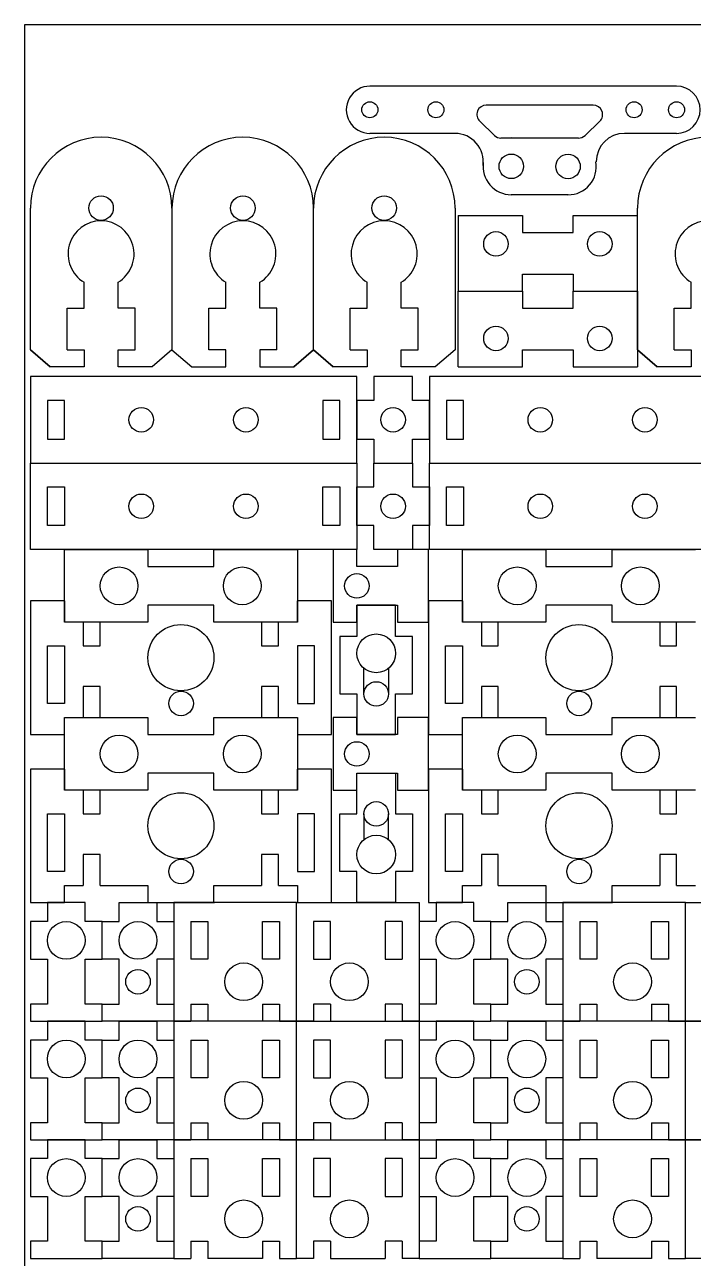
# Model space of a CAD drawing. Extents: x 0 to 420, y 0 to 595.
# Drawn here: x 0 to 141.7, y 333.8 to 595 of the extents above; entities that cross this region are included whole.
import ezdxf

# ---------------------------------------------------------------- set-up
doc = ezdxf.new("R2010")
doc.units = 0
doc.layers.add('FINAL', color=8, linetype='CONTINUOUS')

msp = doc.modelspace()

# ---------------------------------------------------------------- linework, layer by layer
at = {"layer": 'FINAL'}
for p, q in [((138.15, 581.98), (73.15, 581.98)), ((120.48, 577.98), (97.83, 577.98)), ((91.19, 571.98), (73.15, 571.98)), ((96.44, 574.54), (99.55, 571.54)), ((121.86, 574.54), (118.75, 571.54)), ((138.15, 571.98), (127.11, 571.98)), ((117.36, 570.98), (100.94, 570.98)), ((115.15, 558.98), (103.13, 559.01)), ((12.82, 409.13), (4.82, 409.13)), ((4.82, 409.13), (4.82, 405.13)), ((12.82, 405.13), (12.82, 409.13)), ((12.82, 405.13), (12.82, 409.13)), ((20.02, 409.13), (28.02, 409.13)), ((20.02, 405.13), (20.02, 409.13)), ((20.02, 405.13), (20.02, 409.13)), ((28.02, 409.13), (28.02, 405.13)), ((31.62, 409.13), (31.62, 384.03)), ((35.22, 409.13), (31.62, 409.13)), ((57.62, 409.13), (35.22, 409.13)), ((57.62, 384.03), (57.62, 409.13)), ((57.62, 384.03), (57.62, 409.13)), ((57.62, 409.13), (80.02, 409.13)), ((80.02, 409.13), (83.62, 409.13)), ((83.62, 409.13), (83.62, 384.03)), ((95.22, 409.13), (87.22, 409.13)), ((87.22, 409.13), (87.22, 405.13)), ((95.22, 405.13), (95.22, 409.13)), ((95.22, 405.13), (95.22, 409.13)), ((102.42, 409.13), (110.42, 409.13)), ((102.42, 405.13), (102.42, 409.13)), ((102.42, 405.13), (102.42, 409.13)), ((110.42, 409.13), (110.42, 405.13)), ((114.02, 409.13), (114.02, 384.03)), ((117.62, 409.13), (114.02, 409.13)), ((140.02, 409.13), (117.62, 409.13)), ((140.02, 384.03), (140.02, 409.13)), ((140.02, 384.03), (140.02, 409.13)), ((140.02, 409.13), (162.42, 409.13)), ((1.22, 405.13), (1.22, 397.13)), ((4.82, 405.13), (1.22, 405.13)), ((16.42, 405.13), (12.82, 405.13)), ((16.42, 405.13), (12.82, 405.13)), ((16.42, 397.13), (16.42, 405.13)), ((16.42, 397.13), (16.42, 405.13)), ((16.42, 405.13), (20.02, 405.13)), ((16.42, 405.13), (20.02, 405.13)), ((28.02, 405.13), (31.62, 405.13)), ((31.62, 405.13), (31.62, 397.13)), ((35.22, 405.13), (35.22, 397.13)), ((35.22, 405.13), (38.82, 405.13)), ((38.82, 405.13), (38.82, 397.13)), ((50.42, 397.13), (50.42, 405.13)), ((50.42, 405.13), (54.02, 405.13)), ((54.02, 405.13), (54.02, 397.13)), ((61.22, 405.13), (61.22, 397.13)), ((64.82, 405.13), (61.22, 405.13)), ((64.82, 397.13), (64.82, 405.13)), ((76.42, 405.13), (76.42, 397.13)), ((80.02, 405.13), (76.42, 405.13)), ((80.02, 405.13), (80.02, 397.13)), ((83.62, 405.13), (83.62, 397.13)), ((87.22, 405.13), (83.62, 405.13)), ((98.82, 405.13), (95.22, 405.13)), ((98.82, 405.13), (95.22, 405.13)), ((98.82, 397.13), (98.82, 405.13)), ((98.82, 397.13), (98.82, 405.13)), ((98.82, 405.13), (102.42, 405.13)), ((98.82, 405.13), (102.42, 405.13)), ((110.42, 405.13), (114.02, 405.13)), ((114.02, 405.13), (114.02, 397.13)), ((117.62, 405.13), (117.62, 397.13)), ((117.62, 405.13), (121.22, 405.13)), ((121.22, 405.13), (121.22, 397.13)), ((132.82, 405.13), (136.42, 405.13)), ((132.82, 397.13), (132.82, 405.13)), ((136.42, 405.13), (136.42, 397.13)), ((1.22, 397.13), (4.82, 397.13)), ((4.82, 397.13), (4.82, 387.63)), ((12.82, 387.63), (12.82, 397.13)), ((12.82, 397.13), (16.42, 397.13)), ((20.02, 397.13), (16.42, 397.13)), ((20.02, 387.63), (20.02, 397.13)), ((31.62, 397.13), (28.02, 397.13)), ((28.02, 397.13), (28.02, 387.63)), ((38.82, 397.13), (35.22, 397.13)), ((54.02, 397.13), (50.42, 397.13)), ((61.22, 397.13), (64.82, 397.13)), ((76.42, 397.13), (80.02, 397.13)), ((83.62, 397.13), (87.22, 397.13)), ((87.22, 397.13), (87.22, 387.63)), ((95.22, 387.63), (95.22, 397.13)), ((95.22, 397.13), (98.82, 397.13)), ((102.42, 397.13), (98.82, 397.13)), ((102.42, 387.63), (102.42, 397.13)), ((114.02, 397.13), (110.42, 397.13)), ((110.42, 397.13), (110.42, 387.63)), ((121.22, 397.13), (117.62, 397.13)), ((136.42, 397.13), (132.82, 397.13)), ((1.22, 387.63), (1.22, 384.03)), ((4.82, 387.63), (1.22, 387.63)), ((16.42, 387.63), (12.82, 387.63)), ((16.42, 387.63), (20.02, 387.63)), ((16.42, 384.03), (16.42, 387.63)), ((16.42, 384.03), (16.42, 387.63)), ((28.02, 387.63), (31.62, 387.63)), ((31.62, 387.63), (31.62, 384.03)), ((35.22, 387.63), (35.22, 384.03)), ((35.22, 387.63), (38.82, 387.63)), ((38.82, 387.63), (38.82, 384.03)), ((50.42, 387.63), (54.02, 387.63)), ((50.42, 387.63), (50.42, 384.03)), ((50.42, 387.63), (50.42, 384.03)), ((54.02, 387.63), (54.02, 384.03)), ((64.82, 387.63), (61.22, 387.63)), ((61.22, 387.63), (61.22, 384.03)), ((64.82, 387.63), (64.82, 384.03)), ((64.82, 387.63), (64.82, 384.03)), ((76.42, 387.63), (76.42, 384.03)), ((80.02, 387.63), (76.42, 387.63)), ((80.02, 387.63), (80.02, 384.03)), ((83.62, 387.63), (83.62, 384.03)), ((87.22, 387.63), (83.62, 387.63)), ((98.82, 387.63), (95.22, 387.63)), ((98.82, 387.63), (102.42, 387.63)), ((98.82, 384.03), (98.82, 387.63)), ((98.82, 384.03), (98.82, 387.63)), ((110.42, 387.63), (114.02, 387.63)), ((114.02, 387.63), (114.02, 384.03)), ((117.62, 387.63), (117.62, 384.03)), ((117.62, 387.63), (121.22, 387.63)), ((121.22, 387.63), (121.22, 384.03)), ((132.82, 387.63), (136.42, 387.63)), ((132.82, 387.63), (132.82, 384.03)), ((132.82, 387.63), (132.82, 384.03)), ((136.42, 387.63), (136.42, 384.03)), ((1.22, 384.03), (16.42, 384.03)), ((12.82, 384.03), (4.82, 384.03)), ((4.82, 384.03), (4.82, 380.03)), ((12.82, 380.03), (12.82, 384.03)), ((12.82, 380.03), (12.82, 384.03)), ((31.62, 384.03), (16.42, 384.03)), ((20.02, 384.03), (28.02, 384.03)), ((20.02, 380.03), (20.02, 384.03)), ((20.02, 380.03), (20.02, 384.03)), ((28.02, 384.03), (28.02, 380.03)), ((31.62, 384.03), (31.62, 358.93)), ((35.22, 384.03), (31.62, 384.03)), ((31.62, 384.03), (35.22, 384.03)), ((57.62, 384.03), (35.22, 384.03)), ((50.42, 384.03), (38.82, 384.03)), ((54.02, 384.03), (57.62, 384.03)), ((57.62, 358.93), (57.62, 384.03)), ((57.62, 358.93), (57.62, 384.03)), ((57.62, 384.03), (80.02, 384.03)), ((61.22, 384.03), (57.62, 384.03)), ((64.82, 384.03), (76.42, 384.03)), ((80.02, 384.03), (83.62, 384.03)), ((83.62, 384.03), (80.02, 384.03)), ((83.62, 384.03), (98.82, 384.03)), ((95.22, 384.03), (87.22, 384.03)), ((87.22, 384.03), (87.22, 380.03)), ((95.22, 380.03), (95.22, 384.03)), ((95.22, 380.03), (95.22, 384.03)), ((114.02, 384.03), (98.82, 384.03)), ((102.42, 384.03), (110.42, 384.03)), ((102.42, 380.03), (102.42, 384.03)), ((102.42, 380.03), (102.42, 384.03)), ((110.42, 384.03), (110.42, 380.03)), ((117.62, 384.03), (114.02, 384.03)), ((114.02, 384.03), (117.62, 384.03)), ((140.02, 384.03), (117.62, 384.03)), ((132.82, 384.03), (121.22, 384.03)), ((136.42, 384.03), (140.02, 384.03)), ((140.02, 384.03), (162.42, 384.03)), ((143.62, 384.03), (140.02, 384.03)), ((1.22, 380.03), (1.22, 372.03)), ((4.82, 380.03), (1.22, 380.03)), ((16.42, 380.03), (12.82, 380.03)), ((16.42, 380.03), (12.82, 380.03)), ((16.42, 372.03), (16.42, 380.03)), ((16.42, 372.03), (16.42, 380.03)), ((16.42, 380.03), (20.02, 380.03)), ((16.42, 380.03), (20.02, 380.03)), ((28.02, 380.03), (31.62, 380.03)), ((31.62, 380.03), (31.62, 372.03)), ((35.22, 380.03), (35.22, 372.03)), ((35.22, 380.03), (38.82, 380.03)), ((38.82, 380.03), (38.82, 372.03)), ((50.42, 372.03), (50.42, 380.03)), ((50.42, 380.03), (54.02, 380.03)), ((54.02, 380.03), (54.02, 372.03)), ((61.22, 380.03), (61.22, 372.03)), ((64.82, 380.03), (61.22, 380.03)), ((64.82, 372.03), (64.82, 380.03)), ((76.42, 380.03), (76.42, 372.03)), ((80.02, 380.03), (76.42, 380.03)), ((80.02, 380.03), (80.02, 372.03)), ((83.62, 380.03), (83.62, 372.03)), ((87.22, 380.03), (83.62, 380.03)), ((98.82, 380.03), (95.22, 380.03)), ((98.82, 380.03), (95.22, 380.03)), ((98.82, 372.03), (98.82, 380.03)), ((98.82, 372.03), (98.82, 380.03)), ((98.82, 380.03), (102.42, 380.03)), ((98.82, 380.03), (102.42, 380.03)), ((110.42, 380.03), (114.02, 380.03)), ((114.02, 380.03), (114.02, 372.03)), ((117.62, 380.03), (117.62, 372.03)), ((117.62, 380.03), (121.22, 380.03)), ((121.22, 380.03), (121.22, 372.03)), ((132.82, 380.03), (136.42, 380.03)), ((132.82, 372.03), (132.82, 380.03)), ((136.42, 380.03), (136.42, 372.03)), ((1.22, 372.03), (4.82, 372.03)), ((4.82, 372.03), (4.82, 362.53)), ((12.82, 362.53), (12.82, 372.03)), ((12.82, 372.03), (16.42, 372.03)), ((20.02, 372.03), (16.42, 372.03)), ((20.02, 362.53), (20.02, 372.03)), ((31.62, 372.03), (28.02, 372.03)), ((28.02, 372.03), (28.02, 362.53)), ((38.82, 372.03), (35.22, 372.03)), ((54.02, 372.03), (50.42, 372.03)), ((61.22, 372.03), (64.82, 372.03)), ((76.42, 372.03), (80.02, 372.03)), ((83.62, 372.03), (87.22, 372.03)), ((87.22, 372.03), (87.22, 362.53)), ((95.22, 362.53), (95.22, 372.03)), ((95.22, 372.03), (98.82, 372.03)), ((102.42, 372.03), (98.82, 372.03)), ((102.42, 362.53), (102.42, 372.03)), ((114.02, 372.03), (110.42, 372.03)), ((110.42, 372.03), (110.42, 362.53)), ((121.22, 372.03), (117.62, 372.03)), ((136.42, 372.03), (132.82, 372.03)), ((1.22, 362.53), (1.22, 358.93)), ((4.82, 362.53), (1.22, 362.53)), ((16.42, 362.53), (12.82, 362.53)), ((16.42, 362.53), (20.02, 362.53)), ((16.42, 358.93), (16.42, 362.53)), ((16.42, 358.93), (16.42, 362.53)), ((28.02, 362.53), (31.62, 362.53)), ((31.62, 362.53), (31.62, 358.93)), ((35.22, 362.53), (35.22, 358.93)), ((35.22, 362.53), (38.82, 362.53)), ((38.82, 362.53), (38.82, 358.93)), ((50.42, 362.53), (54.02, 362.53)), ((50.42, 362.53), (50.42, 358.93)), ((50.42, 362.53), (50.42, 358.93)), ((54.02, 362.53), (54.02, 358.93)), ((64.82, 362.53), (61.22, 362.53)), ((61.22, 362.53), (61.22, 358.93)), ((80.02, 362.53), (76.42, 362.53)), ((87.22, 362.53), (83.62, 362.53)), ((98.82, 362.53), (95.22, 362.53)), ((98.82, 362.53), (102.42, 362.53)), ((110.42, 362.53), (114.02, 362.53)), ((117.62, 362.53), (121.22, 362.53)), ((132.82, 362.53), (136.42, 362.53)), ((1.22, 358.93), (16.42, 358.93)), ((12.82, 358.93), (4.82, 358.93)), ((4.82, 358.93), (4.82, 354.93)), ((12.82, 354.93), (12.82, 358.93)), ((12.82, 354.93), (12.82, 358.93)), ((31.62, 358.93), (16.42, 358.93)), ((20.02, 358.93), (28.02, 358.93)), ((20.02, 354.93), (20.02, 358.93)), ((20.02, 354.93), (20.02, 358.93)), ((28.02, 358.93), (28.02, 354.93)), ((31.62, 358.93), (31.62, 333.83)), ((35.22, 358.93), (31.62, 358.93)), ((31.62, 358.93), (35.22, 358.93)), ((57.62, 358.93), (35.22, 358.93)), ((50.42, 358.93), (38.82, 358.93)), ((54.02, 358.93), (57.62, 358.93)), ((57.62, 333.83), (57.62, 358.93)), ((57.62, 333.83), (57.62, 358.93)), ((61.22, 358.93), (57.62, 358.93)), ((1.22, 354.93), (1.22, 346.93)), ((4.82, 354.93), (1.22, 354.93)), ((16.42, 354.93), (12.82, 354.93)), ((16.42, 354.93), (12.82, 354.93)), ((16.42, 346.93), (16.42, 354.93)), ((16.42, 346.93), (16.42, 354.93)), ((16.42, 354.93), (20.02, 354.93)), ((16.42, 354.93), (20.02, 354.93)), ((28.02, 354.93), (31.62, 354.93)), ((31.62, 354.93), (31.62, 346.93)), ((35.22, 354.93), (35.22, 346.93)), ((35.22, 354.93), (38.82, 354.93)), ((38.82, 354.93), (38.82, 346.93)), ((50.42, 346.93), (50.42, 354.93)), ((50.42, 354.93), (54.02, 354.93)), ((54.02, 354.93), (54.02, 346.93)), ((61.22, 354.93), (61.22, 346.93)), ((1.22, 346.93), (4.82, 346.93)), ((4.82, 346.93), (4.82, 337.43)), ((12.82, 337.43), (12.82, 346.93)), ((12.82, 346.93), (16.42, 346.93)), ((20.02, 346.93), (16.42, 346.93)), ((20.02, 337.43), (20.02, 346.93)), ((31.62, 346.93), (28.02, 346.93)), ((28.02, 346.93), (28.02, 337.43)), ((38.82, 346.93), (35.22, 346.93)), ((54.02, 346.93), (50.42, 346.93)), ((1.22, 337.43), (1.22, 333.83)), ((4.82, 337.43), (1.22, 337.43)), ((16.42, 337.43), (12.82, 337.43)), ((16.42, 337.43), (20.02, 337.43)), ((16.42, 333.83), (16.42, 337.43)), ((16.42, 333.83), (16.42, 337.43)), ((28.02, 337.43), (31.62, 337.43)), ((31.62, 337.43), (31.62, 333.83)), ((35.22, 337.43), (35.22, 333.83)), ((35.22, 337.43), (38.82, 337.43)), ((38.82, 337.43), (38.82, 333.83)), ((50.42, 337.43), (54.02, 337.43)), ((50.42, 337.43), (50.42, 333.83)), ((50.42, 337.43), (50.42, 333.83)), ((54.02, 337.43), (54.02, 333.83)), ((61.22, 337.43), (61.22, 333.83)), ((1.22, 333.83), (16.42, 333.83)), ((31.62, 333.83), (16.42, 333.83)), ((31.62, 333.83), (35.22, 333.83)), ((50.42, 333.83), (38.82, 333.83)), ((54.02, 333.83), (57.62, 333.83)), ((61.22, 333.83), (57.62, 333.83))]:
    msp.add_line(p, q, dxfattribs=at)
at = {"layer": 'FINAL', "linetype": 'CONTINUOUS'}
for p, q in [((1.22, 526.18), (1.22, 556.16)), ((1.22, 526.18), (1.22, 556.16)), ((31.22, 556.16), (31.22, 526.18)), ((61.22, 526.18), (61.22, 556.16)), ((91.22, 556.16), (91.22, 526.18)), ((91.87, 554.58), (91.87, 538.58)), ((91.87, 554.58), (105.47, 554.58)), ((105.47, 554.58), (105.47, 550.98)), ((116.27, 554.58), (129.87, 554.58)), ((116.27, 550.98), (116.27, 554.58)), ((129.87, 526.18), (129.87, 556.16)), ((129.87, 526.18), (129.87, 556.16)), ((129.87, 538.58), (129.87, 554.58)), ((105.47, 550.98), (116.27, 550.98)), ((105.47, 542.18), (116.27, 542.18)), ((105.47, 538.58), (105.47, 542.18)), ((116.27, 542.18), (116.27, 538.58)), ((12.59, 534.98), (12.59, 540.47)), ((19.79, 534.98), (19.79, 540.47)), ((42.65, 534.98), (42.65, 540.47)), ((49.85, 534.98), (49.85, 540.47)), ((72.59, 534.98), (72.59, 540.47)), ((79.79, 534.98), (79.79, 540.47)), ((91.87, 538.58), (105.47, 538.58)), ((91.87, 538.58), (105.47, 538.58)), ((91.87, 522.58), (91.87, 538.58)), ((105.47, 538.58), (105.47, 534.98)), ((116.27, 538.58), (129.87, 538.58)), ((116.27, 538.58), (129.87, 538.58)), ((116.27, 534.98), (116.27, 538.58)), ((129.87, 538.58), (129.87, 522.58)), ((141.24, 534.98), (141.24, 540.47)), ((8.99, 526.18), (8.99, 534.98)), ((8.99, 534.98), (12.59, 534.98)), ((23.39, 534.98), (19.79, 534.98)), ((23.39, 526.18), (23.39, 534.98)), ((39.05, 534.98), (42.65, 534.98)), ((39.05, 526.18), (39.05, 534.98)), ((53.45, 534.98), (49.85, 534.98)), ((53.45, 526.18), (53.45, 534.98)), ((68.99, 526.18), (68.99, 534.98)), ((68.99, 534.98), (72.59, 534.98)), ((83.39, 534.98), (79.79, 534.98)), ((83.39, 526.18), (83.39, 534.98)), ((105.47, 534.98), (116.27, 534.98)), ((137.64, 526.18), (137.64, 534.98)), ((137.64, 534.98), (141.24, 534.98)), ((1.22, 526.18), (5.39, 522.58)), ((5.39, 522.58), (1.22, 526.18)), ((8.99, 526.18), (12.59, 526.18)), ((12.59, 526.18), (12.59, 522.58)), ((19.79, 526.18), (23.39, 526.18)), ((19.79, 522.58), (19.79, 526.18)), ((31.22, 526.18), (26.99, 522.58)), ((31.22, 526.18), (35.45, 522.58)), ((42.65, 526.18), (39.05, 526.18)), ((42.65, 522.58), (42.65, 526.18)), ((53.45, 526.18), (49.85, 526.18)), ((49.85, 526.18), (49.85, 522.58)), ((57.05, 522.58), (61.22, 526.18)), ((61.22, 526.18), (57.05, 522.58)), ((61.22, 526.18), (65.39, 522.58)), ((65.39, 522.58), (61.22, 526.18)), ((68.99, 526.18), (72.59, 526.18)), ((72.59, 526.18), (72.59, 522.58)), ((79.79, 526.18), (83.39, 526.18)), ((79.79, 522.58), (79.79, 526.18)), ((91.22, 526.18), (86.99, 522.58)), ((105.47, 526.18), (116.27, 526.18)), ((105.47, 522.58), (105.47, 526.18)), ((116.27, 526.18), (116.27, 522.58)), ((129.87, 526.18), (134.04, 522.58)), ((134.04, 522.58), (129.87, 526.18)), ((137.64, 526.18), (141.24, 526.18)), ((141.24, 526.18), (141.24, 522.58)), ((12.59, 522.58), (5.39, 522.58)), ((26.99, 522.58), (19.79, 522.58)), ((35.45, 522.58), (42.65, 522.58)), ((49.85, 522.58), (57.05, 522.58)), ((72.59, 522.58), (65.39, 522.58)), ((86.99, 522.58), (79.79, 522.58)), ((91.87, 522.58), (105.47, 522.58)), ((116.27, 522.58), (129.87, 522.58)), ((141.24, 522.58), (134.04, 522.58)), ((82.18, 520.5), (73.98, 520.5)), ((73.98, 520.5), (73.98, 515.45)), ((82.18, 515.45), (82.18, 520.5)), ((73.98, 515.45), (70.38, 515.45)), ((70.38, 515.45), (70.38, 507.25)), ((85.78, 515.45), (82.18, 515.45)), ((85.78, 507.25), (85.78, 515.45)), ((70.38, 507.25), (73.98, 507.25)), ((73.98, 507.25), (73.98, 502.19)), ((82.18, 507.25), (85.78, 507.25)), ((82.18, 502.19), (82.18, 507.25)), ((73.98, 497.14), (73.98, 502.19)), ((73.98, 502.19), (82.18, 502.19)), ((82.18, 502.19), (82.18, 497.14)), ((70.38, 497.14), (73.98, 497.14)), ((70.38, 488.94), (70.38, 497.14)), ((82.18, 497.14), (85.78, 497.14)), ((85.78, 497.14), (85.78, 488.94)), ((73.98, 488.94), (70.38, 488.94)), ((73.98, 483.89), (73.98, 488.94)), ((85.78, 488.94), (82.18, 488.94)), ((82.18, 488.94), (82.18, 483.89)), ((8.42, 483.89), (26.12, 483.89)), ((8.42, 468.49), (8.42, 483.89)), ((26.12, 483.89), (26.12, 480.29)), ((40.12, 483.89), (57.81, 483.89)), ((40.12, 480.29), (40.12, 483.89)), ((57.81, 483.89), (57.81, 468.49)), ((65.4, 483.89), (65.4, 468.49)), ((65.4, 483.89), (65.4, 468.49)), ((70.4, 483.89), (65.4, 483.89)), ((70.4, 480.29), (70.4, 483.89)), ((82.18, 483.89), (73.98, 483.89)), ((85.58, 483.89), (79, 483.89)), ((79, 483.89), (79, 480.29)), ((85.58, 468.49), (85.58, 483.89)), ((92.78, 483.89), (110.47, 483.89)), ((92.78, 468.49), (92.78, 483.89)), ((110.47, 483.89), (110.47, 480.29)), ((124.47, 483.89), (142.17, 483.89)), ((124.47, 480.29), (124.47, 483.89)), ((26.12, 480.29), (40.12, 480.29)), ((79, 480.29), (70.4, 480.29)), ((110.47, 480.29), (124.47, 480.29)), ((1.22, 472.99), (1.22, 444.71)), ((8.42, 472.99), (1.22, 472.99)), ((8.42, 472.99), (8.42, 468.49)), ((65.01, 472.99), (57.81, 472.99)), ((57.81, 468.49), (57.81, 472.99)), ((65.01, 444.71), (65.01, 472.99)), ((85.58, 472.99), (85.58, 444.71)), ((92.78, 472.99), (85.58, 472.99)), ((92.78, 472.99), (92.78, 468.49)), ((40.12, 472.09), (26.12, 472.09)), ((26.12, 472.09), (26.12, 468.49)), ((40.12, 468.49), (40.12, 472.09)), ((78.6, 472.09), (70.4, 472.09)), ((70.4, 472.09), (70.4, 465.5)), ((70.4, 472.09), (79, 472.09)), ((70.4, 468.49), (70.4, 472.09)), ((78.6, 465.5), (78.6, 472.09)), ((79, 472.09), (79, 468.49)), ((124.47, 472.09), (110.47, 472.09)), ((110.47, 472.09), (110.47, 468.49)), ((124.47, 468.49), (124.47, 472.09)), ((26.12, 468.49), (8.42, 468.49)), ((12.42, 468.49), (12.42, 463.49)), ((16.02, 463.49), (16.02, 468.49)), ((57.81, 468.49), (40.12, 468.49)), ((50.21, 468.49), (50.21, 463.49)), ((53.81, 463.49), (53.81, 468.49)), ((65.4, 468.49), (70.4, 468.49)), ((79, 468.49), (85.58, 468.49)), ((110.47, 468.49), (92.78, 468.49)), ((96.78, 468.49), (96.78, 463.49)), ((100.38, 463.49), (100.38, 468.49)), ((142.17, 468.49), (124.47, 468.49)), ((134.57, 468.49), (134.57, 463.49)), ((138.17, 463.49), (138.17, 468.49)), ((66.8, 465.5), (66.8, 453.31)), ((70.4, 465.5), (66.8, 465.5)), ((82.2, 465.5), (78.6, 465.5)), ((82.2, 453.31), (82.2, 465.5)), ((4.82, 463.49), (8.42, 463.49)), ((4.82, 451.3), (4.82, 463.49)), ((8.42, 463.49), (8.42, 451.3)), ((12.42, 463.49), (16.02, 463.49)), ((50.21, 463.49), (53.81, 463.49)), ((57.81, 463.49), (57.81, 451.3)), ((61.41, 463.49), (57.81, 463.49)), ((61.41, 451.3), (61.41, 463.49)), ((89.18, 451.3), (89.18, 463.49)), ((89.18, 463.49), (92.78, 463.49)), ((92.78, 463.49), (92.78, 451.3)), ((96.78, 463.49), (100.38, 463.49)), ((134.57, 463.49), (138.17, 463.49)), ((71.9, 453.31), (71.9, 458.74)), ((77.1, 458.74), (77.1, 453.31)), ((12.42, 454.89), (12.42, 448.31)), ((16.02, 454.89), (12.42, 454.89)), ((16.02, 448.31), (16.02, 454.89)), ((50.21, 454.89), (50.21, 448.31)), ((53.81, 454.89), (50.21, 454.89)), ((53.81, 448.31), (53.81, 454.89)), ((100.38, 454.89), (96.78, 454.89)), ((96.78, 454.89), (96.78, 448.31)), ((100.38, 448.31), (100.38, 454.89)), ((138.17, 454.89), (134.57, 454.89)), ((134.57, 454.89), (134.57, 448.31)), ((138.17, 448.31), (138.17, 454.89)), ((66.8, 453.31), (70.4, 453.31)), ((70.4, 453.31), (70.4, 444.71)), ((78.6, 444.71), (78.6, 453.31)), ((78.6, 453.31), (82.2, 453.31)), ((8.42, 451.3), (4.82, 451.3)), ((57.81, 451.3), (61.41, 451.3)), ((92.78, 451.3), (89.18, 451.3)), ((8.42, 448.31), (26.12, 448.31)), ((8.42, 432.91), (8.42, 448.31)), ((8.42, 444.71), (8.42, 448.31)), ((26.12, 448.31), (26.12, 444.71)), ((40.12, 448.31), (57.81, 448.31)), ((40.12, 444.71), (40.12, 448.31)), ((57.81, 448.31), (57.81, 432.91)), ((57.81, 448.31), (57.81, 444.71)), ((65.4, 448.31), (65.4, 432.91)), ((65.4, 448.31), (65.4, 432.91)), ((70.4, 448.31), (65.4, 448.31)), ((70.4, 444.71), (70.4, 448.31)), ((85.58, 448.31), (79, 448.31)), ((79, 448.31), (79, 444.71)), ((85.58, 432.91), (85.58, 448.31)), ((92.78, 448.31), (110.47, 448.31)), ((92.78, 432.91), (92.78, 448.31)), ((92.78, 444.71), (92.78, 448.31)), ((110.47, 448.31), (110.47, 444.71)), ((124.47, 448.31), (142.17, 448.31)), ((124.47, 444.71), (124.47, 448.31)), ((1.22, 444.71), (8.42, 444.71)), ((26.12, 444.71), (40.12, 444.71)), ((57.81, 444.71), (65.01, 444.71)), ((70.4, 444.71), (78.6, 444.71)), ((70.4, 444.71), (78.6, 444.71)), ((79, 444.71), (70.4, 444.71)), ((85.58, 444.71), (92.78, 444.71)), ((110.47, 444.71), (124.47, 444.71)), ((1.22, 437.41), (1.22, 409.13)), ((8.42, 437.41), (1.22, 437.41)), ((8.42, 437.41), (8.42, 432.91)), ((40.12, 436.51), (26.12, 436.51)), ((26.12, 436.51), (26.12, 432.91)), ((40.12, 432.91), (40.12, 436.51)), ((65.01, 437.41), (57.81, 437.41)), ((57.81, 432.91), (57.81, 437.41)), ((65.01, 409.13), (65.01, 437.41)), ((70.4, 436.51), (79, 436.51)), ((70.4, 432.91), (70.4, 436.51)), ((70.4, 436.51), (78.6, 436.51)), ((70.4, 436.51), (78.6, 436.51)), ((70.4, 427.91), (70.4, 436.51)), ((78.6, 436.51), (78.6, 427.91)), ((79, 436.51), (79, 432.91)), ((85.58, 437.41), (85.58, 409.13)), ((92.78, 437.41), (85.58, 437.41)), ((92.78, 437.41), (92.78, 432.91)), ((110.47, 436.51), (110.47, 432.91)), ((124.47, 436.51), (110.47, 436.51)), ((124.47, 432.91), (124.47, 436.51)), ((26.12, 432.91), (8.42, 432.91)), ((12.42, 432.91), (12.42, 427.91)), ((16.02, 427.91), (16.02, 432.91)), ((57.81, 432.91), (40.12, 432.91)), ((50.21, 432.91), (50.21, 427.91)), ((53.81, 427.91), (53.81, 432.91)), ((65.4, 432.91), (70.4, 432.91)), ((79, 432.91), (85.58, 432.91)), ((110.47, 432.91), (92.78, 432.91)), ((96.78, 432.91), (96.78, 427.91)), ((100.38, 427.91), (100.38, 432.91)), ((142.17, 432.91), (124.47, 432.91)), ((134.57, 432.91), (134.57, 427.91)), ((138.17, 427.91), (138.17, 432.91)), ((4.82, 415.72), (4.82, 427.91)), ((4.82, 427.91), (8.42, 427.91)), ((8.42, 427.91), (8.42, 415.72)), ((12.42, 427.91), (16.02, 427.91)), ((50.21, 427.91), (53.81, 427.91)), ((57.81, 427.91), (57.81, 415.72)), ((61.41, 427.91), (57.81, 427.91)), ((61.41, 415.72), (61.41, 427.91)), ((66.8, 415.73), (66.8, 427.91)), ((66.8, 427.91), (70.4, 427.91)), ((71.9, 427.91), (71.9, 422.48)), ((77.1, 422.48), (77.1, 427.91)), ((78.6, 427.91), (82.2, 427.91)), ((82.2, 427.91), (82.2, 415.73)), ((89.18, 427.91), (92.78, 427.91)), ((89.18, 415.72), (89.18, 427.91)), ((92.78, 427.91), (92.78, 415.72)), ((96.78, 427.91), (100.38, 427.91)), ((134.57, 427.91), (138.17, 427.91)), ((12.42, 419.31), (12.42, 412.73)), ((16.02, 419.31), (12.42, 419.31)), ((16.02, 412.73), (16.02, 419.31)), ((53.81, 419.31), (50.21, 419.31)), ((50.21, 419.31), (50.21, 412.73)), ((53.81, 412.73), (53.81, 419.31)), ((100.38, 419.31), (96.78, 419.31)), ((96.78, 419.31), (96.78, 412.73)), ((100.38, 412.73), (100.38, 419.31)), ((138.17, 419.31), (134.57, 419.31)), ((134.57, 419.31), (134.57, 412.73)), ((138.17, 412.73), (138.17, 419.31)), ((8.42, 415.72), (4.82, 415.72)), ((57.81, 415.72), (61.41, 415.72)), ((70.4, 415.73), (66.8, 415.73)), ((70.4, 409.13), (70.4, 415.73)), ((82.2, 415.73), (78.6, 415.73)), ((78.6, 415.73), (78.6, 409.13)), ((92.78, 415.72), (89.18, 415.72)), ((8.42, 412.73), (12.42, 412.73)), ((8.42, 409.13), (8.42, 412.73)), ((16.02, 412.73), (26.12, 412.73)), ((26.12, 412.73), (26.12, 409.13)), ((40.12, 412.73), (50.21, 412.73)), ((40.12, 409.13), (40.12, 412.73)), ((53.81, 412.73), (57.81, 412.73)), ((57.81, 412.73), (57.81, 409.13)), ((92.78, 409.13), (92.78, 412.73)), ((92.78, 412.73), (96.78, 412.73)), ((100.38, 412.73), (110.47, 412.73)), ((110.47, 412.73), (110.47, 409.13)), ((124.47, 412.73), (134.57, 412.73)), ((124.47, 409.13), (124.47, 412.73)), ((138.17, 412.73), (142.17, 412.73)), ((1.22, 409.13), (8.42, 409.13)), ((26.12, 409.13), (40.2, 409.13)), ((57.81, 409.13), (65.01, 409.13)), ((78.6, 409.13), (70.4, 409.13)), ((85.58, 409.13), (92.78, 409.13)), ((110.47, 409.13), (124.55, 409.13)), ((83.62, 384.03), (83.62, 358.93)), ((114.02, 384.03), (114.02, 358.93)), ((140.02, 358.93), (140.02, 384.03)), ((140.02, 358.93), (140.02, 384.03)), ((64.82, 362.53), (64.82, 358.93)), ((64.82, 362.53), (64.82, 358.93)), ((76.42, 362.53), (76.42, 358.93)), ((80.02, 362.53), (80.02, 358.93)), ((83.62, 362.53), (83.62, 358.93)), ((98.82, 358.93), (98.82, 362.53)), ((98.82, 358.93), (98.82, 362.53)), ((114.02, 362.53), (114.02, 358.93)), ((117.62, 362.53), (117.62, 358.93)), ((121.22, 362.53), (121.22, 358.93)), ((132.82, 362.53), (132.82, 358.93)), ((132.82, 362.53), (132.82, 358.93)), ((136.42, 362.53), (136.42, 358.93)), ((57.62, 358.93), (80.02, 358.93)), ((64.82, 358.93), (76.42, 358.93)), ((80.02, 358.93), (83.62, 358.93)), ((83.62, 358.93), (80.02, 358.93)), ((83.62, 358.93), (83.62, 333.83)), ((83.62, 358.93), (98.82, 358.93)), ((95.22, 358.93), (87.22, 358.93)), ((87.22, 358.93), (87.22, 354.93)), ((95.22, 354.93), (95.22, 358.93)), ((95.22, 354.93), (95.22, 358.93)), ((114.02, 358.93), (98.82, 358.93)), ((102.42, 358.93), (110.42, 358.93)), ((102.42, 354.93), (102.42, 358.93)), ((102.42, 354.93), (102.42, 358.93)), ((110.42, 358.93), (110.42, 354.93)), ((114.02, 358.93), (114.02, 333.83)), ((117.62, 358.93), (114.02, 358.93)), ((114.02, 358.93), (117.62, 358.93)), ((140.02, 358.93), (117.62, 358.93)), ((132.82, 358.93), (121.22, 358.93)), ((136.42, 358.93), (140.02, 358.93)), ((140.02, 333.83), (140.02, 358.93)), ((140.02, 333.83), (140.02, 358.93)), ((140.02, 358.93), (162.42, 358.93)), ((143.62, 358.93), (140.02, 358.93)), ((64.82, 354.93), (61.22, 354.93)), ((64.82, 346.93), (64.82, 354.93)), ((76.42, 354.93), (76.42, 346.93)), ((80.02, 354.93), (76.42, 354.93)), ((80.02, 354.93), (80.02, 346.93)), ((83.62, 354.93), (83.62, 346.93)), ((87.22, 354.93), (83.62, 354.93)), ((98.82, 354.93), (95.22, 354.93)), ((98.82, 354.93), (95.22, 354.93)), ((98.82, 346.93), (98.82, 354.93)), ((98.82, 346.93), (98.82, 354.93)), ((98.82, 354.93), (102.42, 354.93)), ((98.82, 354.93), (102.42, 354.93)), ((110.42, 354.93), (114.02, 354.93)), ((114.02, 354.93), (114.02, 346.93)), ((117.62, 354.93), (117.62, 346.93)), ((117.62, 354.93), (121.22, 354.93)), ((121.22, 354.93), (121.22, 346.93)), ((132.82, 354.93), (136.42, 354.93)), ((132.82, 346.93), (132.82, 354.93)), ((136.42, 354.93), (136.42, 346.93)), ((61.22, 346.93), (64.82, 346.93)), ((76.42, 346.93), (80.02, 346.93)), ((83.62, 346.93), (87.22, 346.93)), ((87.22, 346.93), (87.22, 337.43)), ((95.22, 337.43), (95.22, 346.93)), ((95.22, 346.93), (98.82, 346.93)), ((102.42, 346.93), (98.82, 346.93)), ((102.42, 337.43), (102.42, 346.93)), ((114.02, 346.93), (110.42, 346.93)), ((110.42, 346.93), (110.42, 337.43)), ((121.22, 346.93), (117.62, 346.93)), ((136.42, 346.93), (132.82, 346.93)), ((64.82, 337.43), (61.22, 337.43)), ((64.82, 337.43), (64.82, 333.83)), ((64.82, 337.43), (64.82, 333.83)), ((76.42, 337.43), (76.42, 333.83)), ((80.02, 337.43), (76.42, 337.43)), ((80.02, 337.43), (80.02, 333.83)), ((83.62, 337.43), (83.62, 333.83)), ((87.22, 337.43), (83.62, 337.43)), ((98.82, 337.43), (95.22, 337.43)), ((98.82, 337.43), (102.42, 337.43)), ((98.82, 333.83), (98.82, 337.43)), ((98.82, 333.83), (98.82, 337.43)), ((110.42, 337.43), (114.02, 337.43)), ((114.02, 337.43), (114.02, 333.83)), ((117.62, 337.43), (117.62, 333.83)), ((117.62, 337.43), (121.22, 337.43)), ((121.22, 337.43), (121.22, 333.83)), ((132.82, 337.43), (136.42, 337.43)), ((132.82, 337.43), (132.82, 333.83)), ((132.82, 337.43), (132.82, 333.83)), ((136.42, 337.43), (136.42, 333.83)), ((64.82, 333.83), (76.42, 333.83)), ((83.62, 333.83), (80.02, 333.83)), ((83.62, 333.83), (98.82, 333.83)), ((114.02, 333.83), (98.82, 333.83)), ((114.02, 333.83), (117.62, 333.83)), ((132.82, 333.83), (121.22, 333.83)), ((136.42, 333.83), (140.02, 333.83)), ((143.62, 333.83), (140.02, 333.83))]:
    msp.add_line(p, q, dxfattribs=at)
at = {"layer": 'FINAL'}
msp.add_lwpolyline([(0, 0), (420, 0), (420, 595), (0, 595)], close=True, dxfattribs=at)
at = {"layer": 'FINAL', "linetype": 'CONTINUOUS'}
for points in [[(1.22, 502.19), (70.38, 502.19), (70.38, 520.5), (1.22, 520.5)], [(85.78, 502.19), (154.94, 502.19), (154.94, 520.5), (85.78, 520.5)], [(4.82, 507.25), (8.42, 507.25), (8.42, 515.45), (4.82, 515.45)], [(63.18, 507.25), (66.78, 507.25), (66.78, 515.45), (63.18, 515.45)], [(89.38, 507.25), (92.98, 507.25), (92.98, 515.45), (89.38, 515.45)], [(1.22, 502.19), (70.38, 502.19), (70.38, 483.89), (1.22, 483.89)], [(85.78, 502.19), (154.94, 502.19), (154.94, 483.89), (85.78, 483.89)], [(4.82, 497.14), (8.42, 497.14), (8.42, 488.94), (4.82, 488.94)], [(63.18, 497.14), (66.78, 497.14), (66.78, 488.94), (63.18, 488.94)], [(89.38, 497.14), (92.98, 497.14), (92.98, 488.94), (89.38, 488.94)]]:
    msp.add_lwpolyline(points, close=True, dxfattribs=at)
at = {"layer": 'FINAL'}
for centre, radius in [((73.15, 576.98), 1.7), ((87.15, 576.98), 1.7), ((129.15, 576.98), 1.7), ((138.15, 576.98), 1.7), ((103.13, 565.01), 2.6), ((115.15, 564.98), 2.6), ((8.82, 401.13), 4), ((24.02, 401.13), 4), ((91.22, 401.13), 4), ((106.42, 401.13), 4), ((24.02, 392.38), 2.6), ((46.42, 392.38), 4), ((68.82, 392.38), 4), ((106.42, 392.38), 2.6), ((128.82, 392.38), 4), ((8.82, 376.03), 4), ((24.02, 376.03), 4), ((91.22, 376.03), 4), ((106.42, 376.03), 4), ((46.42, 367.28), 4), ((68.82, 367.28), 4), ((128.82, 367.28), 4), ((24.02, 367.28), 2.6), ((106.42, 367.28), 2.6), ((8.82, 350.93), 4), ((24.02, 350.93), 4), ((24.02, 342.18), 2.6), ((46.42, 342.18), 4)]:
    msp.add_circle(centre, radius, dxfattribs=at)
at = {"layer": 'FINAL', "linetype": 'CONTINUOUS'}
for centre, radius in [((16.19, 556.17), 2.6), ((46.25, 556.17), 2.6), ((76.19, 556.17), 2.6), ((99.88, 548.58), 2.6), ((121.87, 548.58), 2.6), ((99.88, 528.58), 2.6), ((121.87, 528.58), 2.6), ((24.71, 511.35), 2.6), ((46.88, 511.35), 2.6), ((78.08, 511.35), 2.6), ((109.27, 511.35), 2.6), ((131.44, 511.35), 2.6), ((24.71, 493.04), 2.6), ((46.88, 493.04), 2.6), ((78.08, 493.04), 2.6), ((109.27, 493.04), 2.6), ((131.44, 493.04), 2.6), ((20.02, 476.19), 4), ((46.11, 476.19), 4), ((70.4, 476.19), 2.6), ((104.38, 476.19), 4), ((130.47, 476.19), 4), ((33.12, 460.99), 7), ((117.47, 460.99), 7), ((74.5, 461.91), 4.1), ((74.5, 453.31), 2.6), ((33.15, 451.3), 2.6), ((117.5, 451.3), 2.6), ((20.02, 440.61), 4), ((46.11, 440.61), 4), ((104.38, 440.61), 4), ((130.47, 440.61), 4), ((70.4, 440.61), 2.6), ((33.12, 425.41), 7), ((117.47, 425.41), 7), ((74.5, 427.91), 2.6), ((74.5, 419.31), 4.1), ((33.15, 415.72), 2.6), ((117.51, 415.72), 2.6), ((91.22, 350.93), 4), ((106.42, 350.93), 4), ((68.82, 342.18), 4), ((106.42, 342.18), 2.6), ((128.82, 342.18), 4)]:
    msp.add_circle(centre, radius, dxfattribs=at)
at = {"layer": 'FINAL'}
for centre, radius, start, end in [((73.15, 576.98), 5, 90, 270.0323), ((138.15, 576.98), 5, 270, 90), ((97.83, 575.98), 2, 90, 226.0655), ((120.48, 575.98), 2, 313.9359, 90), ((91.19, 565.98), 6, 352.0934, 90), ((127.11, 565.98), 6, 90, 180), ((100.94, 572.98), 2, 226.0655, 270), ((103.13, 565.01), 6, 84.4727, 95.5267), ((117.36, 572.98), 2, 269.9997, 313.9359), ((103.13, 565.01), 6, 172.0934, 270), ((115.15, 564.98), 6, 269.7331, 9.5271)]:
    msp.add_arc(centre, radius, start, end, dxfattribs=at)
at = {"layer": 'FINAL', "linetype": 'CONTINUOUS'}
for centre, radius, start, end in [((16.22, 556.16), 15, 0, 180), ((46.22, 556.16), 15, 0, 180), ((76.22, 556.16), 15, 0, 180), ((144.87, 556.16), 15, 0, 180), ((16.19, 546.47), 7, 300.9631, 239.0369), ((46.25, 546.47), 7, 300.9631, 239.0369), ((76.19, 546.47), 7, 300.9631, 239.0369), ((144.84, 546.47), 7, 300.9631, 239.0369)]:
    msp.add_arc(centre, radius, start, end, dxfattribs=at)

doc.saveas('drawing.dxf')
